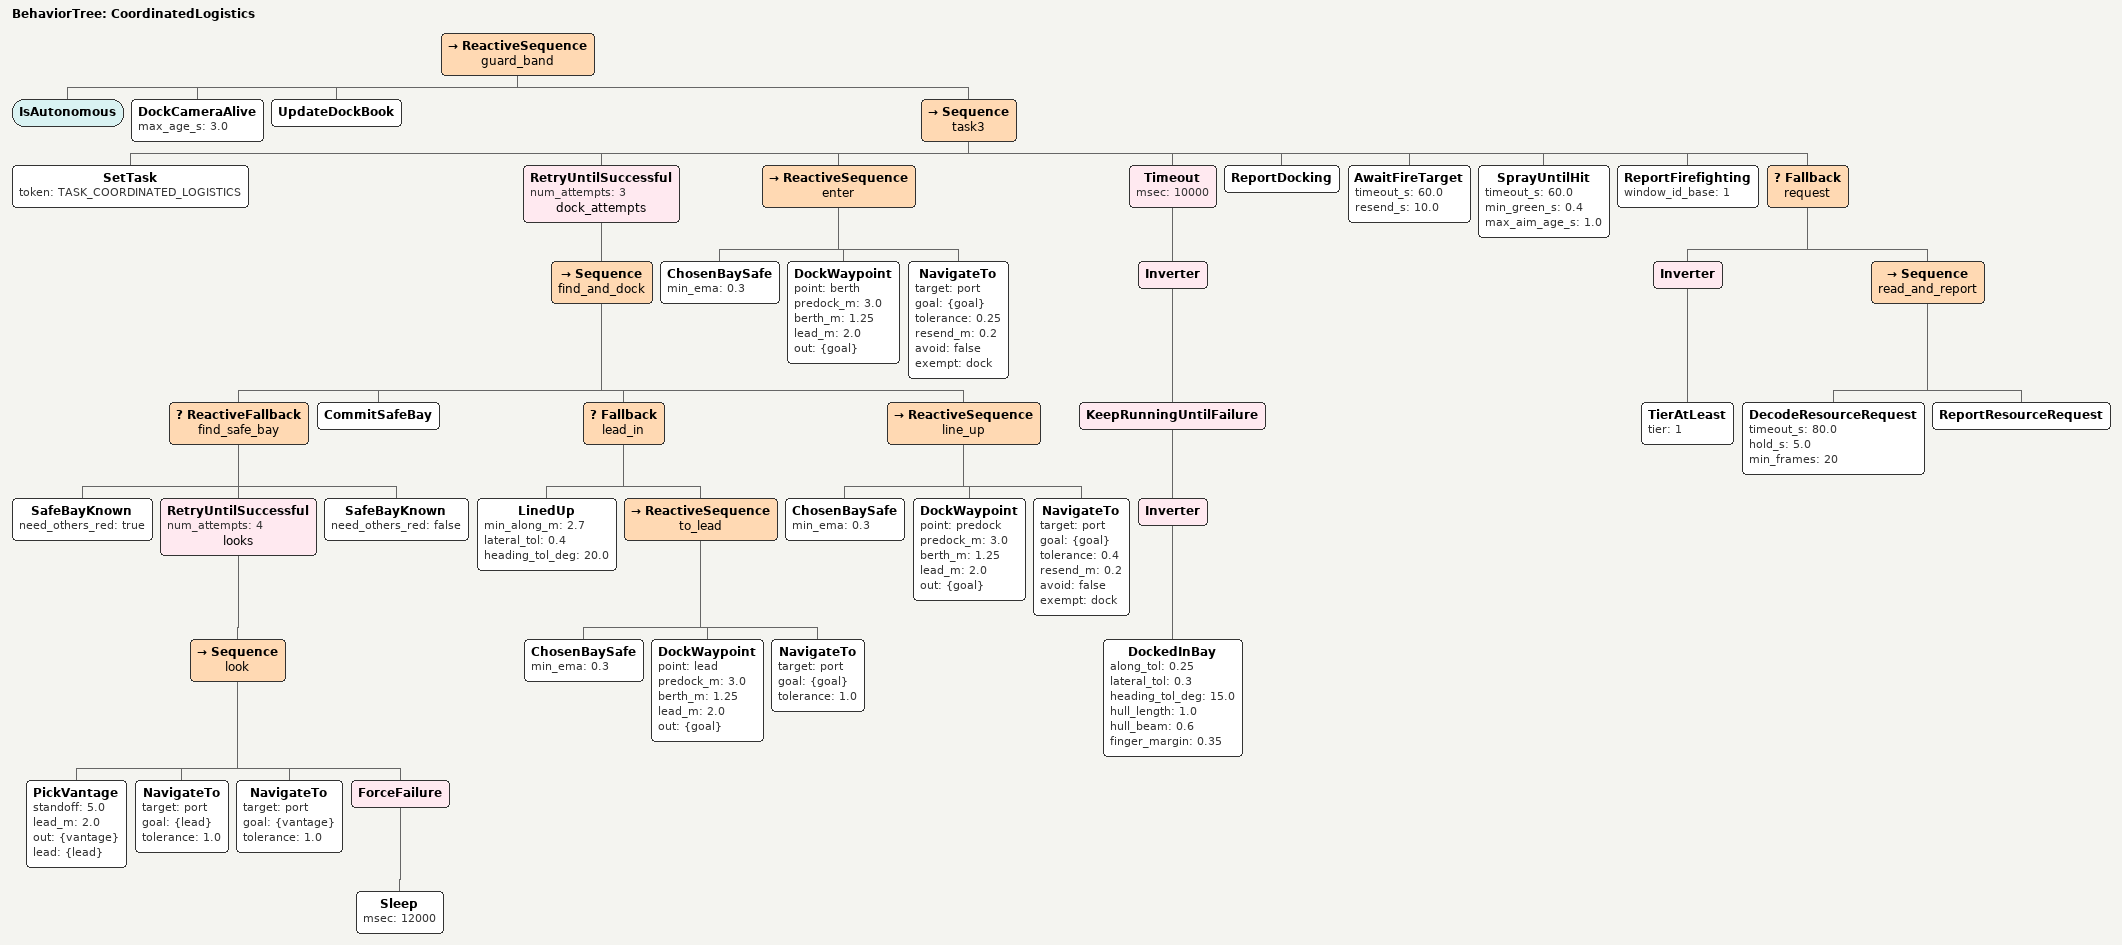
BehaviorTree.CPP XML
<?xml version="1.0"?>
<root BTCPP_format="4" main_tree_to_execute="CoordinatedLogistics">
  <BehaviorTree ID="CoordinatedLogistics">
    <ReactiveSequence name="guard_band">

      <IsAutonomous/>
      <DockCameraAlive max_age_s="3.0"/>
      <UpdateDockBook/>

      <Sequence name="task3">

        <SetTask token="TASK_COORDINATED_LOGISTICS"/>

        <RetryUntilSuccessful num_attempts="3" name="dock_attempts">
          <Sequence name="find_and_dock">

            <ReactiveFallback name="find_safe_bay">
              <SafeBayKnown need_others_red="true"/>
              <RetryUntilSuccessful num_attempts="4" name="looks">
                <Sequence name="look">
                  <PickVantage standoff="5.0" lead_m="2.0" out="{vantage}" lead="{lead}"/>
                  <!-- Via the lead: the last leg is driven AT the dock, so the
                       boat stops facing it. -->
                  <NavigateTo target="port" goal="{lead}" tolerance="1.0"/>
                  <NavigateTo target="port" goal="{vantage}" tolerance="1.0"/>
                  <ForceFailure>
                    <Sleep msec="12000"/>
                  </ForceFailure>
                </Sequence>
              </RetryUntilSuccessful>
              <SafeBayKnown need_others_red="false"/>
            </ReactiveFallback>

            <CommitSafeBay/>

            <Fallback name="lead_in">
              <LinedUp min_along_m="2.7" lateral_tol="0.4" heading_tol_deg="20.0"/>
              <ReactiveSequence name="to_lead">
                <ChosenBaySafe min_ema="0.3"/>
                <DockWaypoint point="lead" predock_m="3.0" berth_m="1.25" lead_m="2.0" out="{goal}"/>
                <NavigateTo target="port" goal="{goal}" tolerance="1.0"/>
              </ReactiveSequence>
            </Fallback>
            <ReactiveSequence name="line_up">
              <ChosenBaySafe min_ema="0.3"/>
              <DockWaypoint point="predock" predock_m="3.0" berth_m="1.25" lead_m="2.0" out="{goal}"/>
              <NavigateTo target="port" goal="{goal}" tolerance="0.4" resend_m="0.2"
                          avoid="false" exempt="dock"/>
            </ReactiveSequence>

          </Sequence>
        </RetryUntilSuccessful>

        <!-- berth_m is face to BODY ORIGIN: the bow is 0.5 m ahead of it, so
             1.25 leaves ~0.75 m off the face and the stern ~0.25 m inside the
             finger ends. -->
        <ReactiveSequence name="enter">
          <ChosenBaySafe min_ema="0.3"/>
          <DockWaypoint point="berth" predock_m="3.0" berth_m="1.25" lead_m="2.0" out="{goal}"/>
          <NavigateTo target="port" goal="{goal}" tolerance="0.25" resend_m="0.2"
                      avoid="false" exempt="dock"/>
        </ReactiveSequence>

        <Timeout msec="10000">
          <Inverter>
            <KeepRunningUntilFailure>
              <Inverter>
                <DockedInBay along_tol="0.25" lateral_tol="0.3" heading_tol_deg="15.0"
                             hull_length="1.0" hull_beam="0.6" finger_margin="0.35"/>
              </Inverter>
            </KeepRunningUntilFailure>
          </Inverter>
        </Timeout>

        <ReportDocking/>

        <AwaitFireTarget timeout_s="60.0" resend_s="10.0"/>
        <SprayUntilHit timeout_s="60.0" min_green_s="0.4" max_aim_age_s="1.0"/>
        <ReportFirefighting window_id_base="1"/>

        <!-- Core ends here. Above it, the same window carries the request. -->
        <Fallback name="request">
          <Inverter>
            <TierAtLeast tier="1"/>
          </Inverter>
          <Sequence name="read_and_report">
            <DecodeResourceRequest timeout_s="80.0" hold_s="5.0" min_frames="20"/>
            <ReportResourceRequest/>
          </Sequence>
        </Fallback>

      </Sequence>
    </ReactiveSequence>
  </BehaviorTree>
</root>
